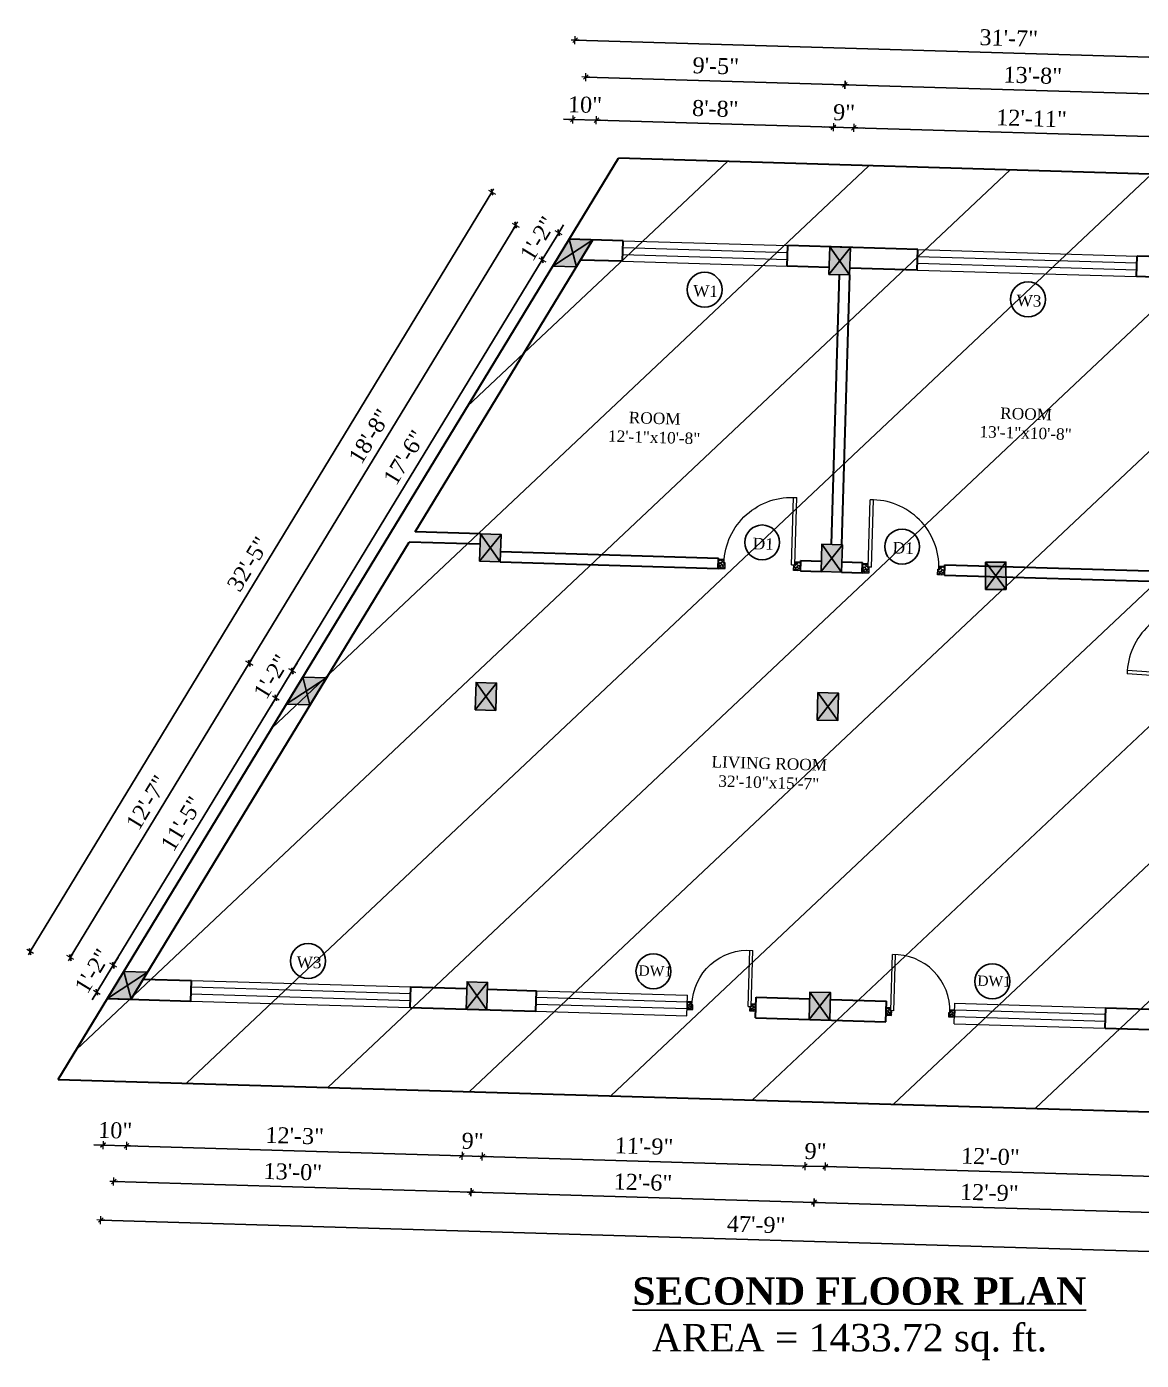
# Model space of a CAD drawing. Header units: inches. Extents: x 4069 to 291496, y -47643 to 12535.
# Drawn here: x 121959 to 122446, y -23438 to -22855 of the extents above; entities that cross this region are included whole.
import ezdxf

# ---------------------------------------------------------------- set-up
doc = ezdxf.new("R2010")
doc.units = ezdxf.units.IN
doc.header["$LTSCALE"] = 5
doc.header["$MEASUREMENT"] = 0
for name, color, linetype, lineweight in [('A-WALL', 7, 'Continuous', 9), ('Dimension', 7, 'Continuous', 18), ('DOOR', 62, 'Continuous', 0), ('Dw', 2, 'Continuous', 18)]:
    doc.layers.add(name, color=color, linetype=linetype, lineweight=lineweight)
doc.layers.add('dim line', color=7, linetype='Continuous', lineweight=15, true_color=0xfab2b2)
doc.layers.add('TEXT', color=6, linetype='Continuous')
doc.layers.add('WALL', color=7, linetype='Continuous')
doc.styles.add('ordinary', font='times.ttf')
doc.dimstyles.new('Copy of 96', dxfattribs={"dimtxt": 7, "dimasz": 4, "dimexe": 0.5, "dimexo": 0.5, "dimgap": 3, "dimtad": 1, "dimdec": 1, "dimzin": 11, "dimdsep": 46, "dimlunit": 4, "dimtxsty": 'ordinary', "dimblk": 'OBLIQUE', "dimcen": 0.09, "dimse1": 1, "dimse2": 1, "dimclrt": 6, "dimazin": 0, "dimtfac": 1, "dimtdec": 1, "dimtix": 1, "dimtmove": 2, "dimatfit": 3, "dimldrblk": 'leader', "dimfxl": 0.5, "dimfxlon": 1, "dimtolj": 1, "dimtzin": 0, "dimarcsym": 0})

# ---------------------------------------------------------------- blocks, each defined once
blk = doc.blocks.new('c2a')
at = {"color": 1, "ltscale": 5}
for p, q in [((18091.63, 4625.76), (18084.82, 4613.76)), ((18101.98, 4625.76), (18091.63, 4625.76)), ((18095.17, 4613.76), (18101.98, 4625.76)), ((18084.82, 4613.76), (18095.17, 4613.76))]:
    blk.add_line(p, q, dxfattribs=at)
blk = doc.blocks.new('C1a')
at = {"color": 1, "ltscale": 5}
for p, q in [((18657.75, 4625.76), (18648.75, 4625.76)), ((18648.75, 4625.76), (18648.82, 4613.76)), ((18657.82, 4613.76), (18657.75, 4625.76)), ((18648.82, 4613.76), (18657.82, 4613.76))]:
    blk.add_line(p, q, dxfattribs=at)
blk = doc.blocks.new('A$C27B36B59')
at = {"layer": 'DOOR'}
for p, q in [((0, 4), (0, 0)), ((2.5, 4), (0, 4)), ((0, 0), (3, 0)), ((2.5, 2.5), (2.5, 4)), ((3, 2.5), (2.5, 2.5)), ((3, 0), (3, 2.5))]:
    blk.add_line(p, q, dxfattribs=at)
for centre, radius, start, end in [((-1.4, -0.54), 4.75, 22.14107, 72.83803), ((1.34, 2.09), 1.64, 45.13802, 144.89476), ((2.21, 0.3), 2.49, 83.31492, 152.65798), ((0.13, 0.37), 2.05, 349.48753, 93.68048), ((1.96, -0.47), 2.01, 58.74475, 166.49498), ((-0.06, 0.32), 1.13, 343.54197, 86.94698), ((2.08, -0.4), 1.17, 38.28162, 160.15192)]:
    blk.add_arc(centre, radius, start, end, dxfattribs=at)
blk = doc.blocks.new('D2')
at = {"layer": 'DOOR'}
for p, q in [((74473.95, 24047.59), (74473.95, 24018.09)), ((74473.95, 24047.59), (74475.45, 24047.59)), ((74475.45, 24047.59), (74475.45, 24018.13))]:
    blk.add_line(p, q, dxfattribs=at)
blk.add_arc((74473.95, 24047.59), 29.5, 180, 272.9146, dxfattribs=at)
at = {"layer": 'DOOR', "xscale": -1, "rotation": 180}
blk.add_blockref('A$C27B36B59', (74441.95, 24050.09), dxfattribs=at)
at = {"layer": 'DOOR', "rotation": 180}
blk.add_blockref('A$C27B36B59', (74477.95, 24050.09), dxfattribs=at)
blk = doc.blocks.new('oblique')
at = {"color": 0, "lineweight": -2}
blk.add_line((0.25, 0.25), (-0.25, -0.25), dxfattribs=at)
at = {"layer": 'dim line', "lineweight": 9}
for p, q in [((-0.4375, 0), (0.4375, 0)), ((0, 0.4375), (0, -0.4375))]:
    blk.add_line(p, q, dxfattribs=at)
blk = doc.blocks.new('*D3288')
at = {"layer": 'A-WALL', "color": 0, "lineweight": -2, "ltscale": 50, "transparency": 16777216}
blk.add_line((122456.17, -23373.31), (122303.24, -23368.75), dxfattribs=at)
at = {"layer": 'Defpoints', "color": 0, "ltscale": 50, "transparency": 16777216}
for p in [(122305.62, -23288.85), (122458.55, -23293.42), (122303.24, -23368.75)]:
    blk.add_point(p, dxfattribs=at)
at = {"layer": 'A-WALL', "color": 0, "lineweight": -2, "ltscale": 50, "transparency": 16777216, "xscale": 4, "yscale": 4, "zscale": 4}
for p, rotation in [((122303.24, -23368.75), 178.2899854281161), ((122456.17, -23373.31), 358.2899854281161)]:
    blk.add_blockref('oblique', p, dxfattribs=dict(at, rotation=rotation))
at = {"layer": 'A-WALL', "color": 6, "ltscale": 50, "transparency": 16777216, "insert": (122379.9, -23364.46), "char_height": 7, "attachment_point": 5, "rotation": 358.28999, "style": 'ordinary'}
blk.add_mtext('\\A1;12\'-9"', dxfattribs=at)
blk = doc.blocks.new('_OBLIQUE')
at = {"color": 0, "linetype": 'ByBlock'}
blk.add_line((-0.5, -0.5), (0.5, 0.5), dxfattribs=at)
blk = doc.blocks.new('leader')
at = {"layer": 'Dimension'}
for p, q in [((0, -4.33), (0, 4.33)), ((-4.42, 0), (4.42, 0))]:
    blk.add_line(p, q, dxfattribs=at)
blk = doc.blocks.new('*D3289')
at = {"layer": 'A-WALL', "color": 0, "lineweight": -2, "ltscale": 50, "transparency": 16777216}
blk.add_line((122303.24, -23368.75), (122153.3, -23364.27), dxfattribs=at)
at = {"layer": 'Defpoints', "color": 0, "ltscale": 50, "transparency": 16777216}
for p in [(122155.69, -23284.38), (122305.62, -23288.85), (122153.3, -23364.27)]:
    blk.add_point(p, dxfattribs=at)
at = {"layer": 'A-WALL', "color": 0, "lineweight": -2, "ltscale": 50, "transparency": 16777216, "xscale": 4, "yscale": 4, "zscale": 4}
for p, rotation in [((122153.3, -23364.27), 178.2899854281161), ((122303.24, -23368.75), 358.2899854281161)]:
    blk.add_blockref('oblique', p, dxfattribs=dict(at, rotation=rotation))
at = {"layer": 'A-WALL', "color": 6, "ltscale": 50, "transparency": 16777216, "insert": (122228.46, -23359.95), "char_height": 7, "attachment_point": 5, "rotation": 358.28999, "style": 'ordinary'}
blk.add_mtext('\\A1;12\'-6"', dxfattribs=at)
blk = doc.blocks.new('*D3290')
at = {"layer": 'A-WALL', "color": 0, "lineweight": -2, "ltscale": 50, "transparency": 16777216}
blk.add_line((122153.3, -23364.27), (121997.05, -23359.6), dxfattribs=at)
at = {"layer": 'Defpoints', "color": 0, "ltscale": 50, "transparency": 16777216}
for p in [(121999.43, -23279.71), (122155.69, -23284.38), (121997.05, -23359.6)]:
    blk.add_point(p, dxfattribs=at)
at = {"layer": 'A-WALL', "color": 0, "lineweight": -2, "ltscale": 50, "transparency": 16777216, "xscale": 4, "yscale": 4, "zscale": 4}
for p, rotation in [((121997.05, -23359.6), 178.2899854281161), ((122153.3, -23364.27), 358.2899854281161)]:
    blk.add_blockref('oblique', p, dxfattribs=dict(at, rotation=rotation))
at = {"layer": 'A-WALL', "color": 6, "ltscale": 50, "transparency": 16777216, "insert": (122075.37, -23355.38), "char_height": 7, "attachment_point": 5, "rotation": 358.28999, "style": 'ordinary'}
blk.add_mtext('\\A1;13\'-0"', dxfattribs=at)
blk = doc.blocks.new('*D3291')
at = {"layer": 'A-WALL', "color": 0, "lineweight": -2, "ltscale": 50, "transparency": 16777216}
blk.add_line((122564.11, -23393.57), (121991.37, -23376.47), dxfattribs=at)
at = {"layer": 'Defpoints', "color": 0, "ltscale": 50, "transparency": 16777216}
for p in [(121994.26, -23279.56), (122567, -23296.66), (121991.37, -23376.47)]:
    blk.add_point(p, dxfattribs=at)
at = {"layer": 'A-WALL', "color": 0, "lineweight": -2, "ltscale": 50, "transparency": 16777216, "xscale": 4, "yscale": 4, "zscale": 4}
for p, rotation in [((121991.37, -23376.47), 178.2899854281161), ((122564.11, -23393.57), 358.2899854281161)]:
    blk.add_blockref('oblique', p, dxfattribs=dict(at, rotation=rotation))
at = {"layer": 'A-WALL', "color": 6, "ltscale": 50, "transparency": 16777216, "insert": (122277.93, -23378.45), "char_height": 7, "attachment_point": 5, "rotation": 358.28999, "style": 'ordinary'}
blk.add_mtext('\\A1;47\'-9"', dxfattribs=at)
blk = doc.blocks.new('*D3292')
at = {"layer": 'A-WALL', "color": 0, "lineweight": -2, "ltscale": 50, "transparency": 16777216}
for p, q in [((121989.69, -23276.78), (121996.86, -23264.99)), ((121996.86, -23264.99), (121998.94, -23261.57)), ((121989.69, -23276.78), (121987.62, -23280.2))]:
    blk.add_line(p, q, dxfattribs=at)
at = {"layer": 'Defpoints', "color": 0, "ltscale": 50, "transparency": 16777216}
for p in [(121996.86, -23264.99), (122001.43, -23267.77), (121994.26, -23279.56)]:
    blk.add_point(p, dxfattribs=at)
at = {"layer": 'A-WALL', "color": 0, "lineweight": -2, "ltscale": 50, "transparency": 16777216, "xscale": 4, "yscale": 4, "zscale": 4}
for p, rotation in [((121996.86, -23264.99), 238.7014709224131), ((121989.69, -23276.78), 58.70147092241314)]:
    blk.add_blockref('oblique', p, dxfattribs=dict(at, rotation=rotation))
at = {"layer": 'A-WALL', "color": 6, "ltscale": 50, "transparency": 16777216, "insert": (121987.73, -23267.51), "char_height": 7, "attachment_point": 5, "rotation": 58.70147, "style": 'ordinary'}
blk.add_mtext('\\A1;1\'-2"', dxfattribs=at)
blk = doc.blocks.new('*D3293')
at = {"layer": 'A-WALL', "color": 0, "lineweight": -2, "ltscale": 50, "transparency": 16777216}
blk.add_line((121996.86, -23264.99), (122067.95, -23148.06), dxfattribs=at)
at = {"layer": 'Defpoints', "color": 0, "ltscale": 50, "transparency": 16777216}
for p in [(122067.95, -23148.06), (122072.52, -23150.84), (122001.43, -23267.77)]:
    blk.add_point(p, dxfattribs=at)
at = {"layer": 'A-WALL', "color": 0, "lineweight": -2, "ltscale": 50, "transparency": 16777216, "xscale": 4, "yscale": 4, "zscale": 4}
for p, rotation in [((122067.95, -23148.06), 58.70147092268846), ((121996.86, -23264.99), 238.7014709226885)]:
    blk.add_blockref('oblique', p, dxfattribs=dict(at, rotation=rotation))
at = {"layer": 'A-WALL', "color": 6, "ltscale": 50, "transparency": 16777216, "insert": (122026.8, -23203.12), "char_height": 7, "attachment_point": 5, "rotation": 58.70147, "style": 'ordinary'}
blk.add_mtext('\\A1;11\'-5"', dxfattribs=at)
blk = doc.blocks.new('*D3294')
at = {"layer": 'A-WALL', "color": 0, "lineweight": -2, "ltscale": 50, "transparency": 16777216}
for p, q in [((122075.12, -23136.27), (122077.2, -23132.85)), ((122067.95, -23148.06), (122075.12, -23136.27)), ((122067.95, -23148.06), (122065.88, -23151.48))]:
    blk.add_line(p, q, dxfattribs=at)
at = {"layer": 'Defpoints', "color": 0, "ltscale": 50, "transparency": 16777216}
for p in [(122075.12, -23136.27), (122079.69, -23139.05), (122072.52, -23150.84)]:
    blk.add_point(p, dxfattribs=at)
at = {"layer": 'A-WALL', "color": 0, "lineweight": -2, "ltscale": 50, "transparency": 16777216, "xscale": 4, "yscale": 4, "zscale": 4}
for p, rotation in [((122075.12, -23136.27), 238.7014709226885), ((122067.95, -23148.06), 58.70147092268844)]:
    blk.add_blockref('oblique', p, dxfattribs=dict(at, rotation=rotation))
at = {"layer": 'A-WALL', "color": 6, "ltscale": 50, "transparency": 16777216, "insert": (122065.98, -23138.79), "char_height": 7, "attachment_point": 5, "rotation": 58.70147, "style": 'ordinary'}
blk.add_mtext('\\A1;1\'-2"', dxfattribs=at)
blk = doc.blocks.new('*D3295')
at = {"layer": 'A-WALL', "color": 0, "lineweight": -2, "ltscale": 50, "transparency": 16777216}
blk.add_line((122075.12, -23136.27), (122184.45, -22956.45), dxfattribs=at)
at = {"layer": 'Defpoints', "color": 0, "ltscale": 50, "transparency": 16777216}
for p in [(122184.45, -22956.45), (122189.01, -22959.23), (122079.69, -23139.05)]:
    blk.add_point(p, dxfattribs=at)
at = {"layer": 'A-WALL', "color": 0, "lineweight": -2, "ltscale": 50, "transparency": 16777216, "xscale": 4, "yscale": 4, "zscale": 4}
for p, rotation in [((122184.45, -22956.45), 58.70147092268846), ((122075.12, -23136.27), 238.7014709226885)]:
    blk.add_blockref('oblique', p, dxfattribs=dict(at, rotation=rotation))
at = {"layer": 'A-WALL', "color": 6, "ltscale": 50, "transparency": 16777216, "insert": (122124.17, -23042.95), "char_height": 7, "attachment_point": 5, "rotation": 58.70147, "style": 'ordinary'}
blk.add_mtext('\\A1;17\'-6"', dxfattribs=at)
blk = doc.blocks.new('*D3296')
at = {"layer": 'A-WALL', "color": 0, "lineweight": -2, "ltscale": 50, "transparency": 16777216}
for p, q in [((122184.45, -22956.45), (122191.62, -22944.66)), ((122191.62, -22944.66), (122193.69, -22941.24)), ((122184.45, -22956.45), (122182.37, -22959.87))]:
    blk.add_line(p, q, dxfattribs=at)
at = {"layer": 'Defpoints', "color": 0, "ltscale": 50, "transparency": 16777216}
for p in [(122191.62, -22944.66), (122196.18, -22947.44), (122189.01, -22959.23)]:
    blk.add_point(p, dxfattribs=at)
at = {"layer": 'A-WALL', "color": 0, "lineweight": -2, "ltscale": 50, "transparency": 16777216, "xscale": 4, "yscale": 4, "zscale": 4}
for p, rotation in [((122191.62, -22944.66), 238.7014709226885), ((122184.45, -22956.45), 58.70147092268844)]:
    blk.add_blockref('oblique', p, dxfattribs=dict(at, rotation=rotation))
at = {"layer": 'A-WALL', "color": 6, "ltscale": 50, "transparency": 16777216, "insert": (122182.48, -22947.18), "char_height": 7, "attachment_point": 5, "rotation": 58.70147, "style": 'ordinary'}
blk.add_mtext('\\A1;1\'-2"', dxfattribs=at)
blk = doc.blocks.new('*D3297')
at = {"layer": 'A-WALL', "color": 0, "lineweight": -2, "ltscale": 50, "transparency": 16777216}
blk.add_line((122172.82, -22941.3), (122056.32, -23132.91), dxfattribs=at)
at = {"layer": 'Defpoints', "color": 0, "ltscale": 50, "transparency": 16777216}
for p in [(122192.6, -22953.33), (122056.32, -23132.91), (122076.1, -23144.94)]:
    blk.add_point(p, dxfattribs=at)
at = {"layer": 'A-WALL', "color": 0, "lineweight": -2, "ltscale": 50, "transparency": 16777216, "xscale": 4, "yscale": 4, "zscale": 4}
for p, rotation in [((122172.82, -22941.3), 58.70147092239516), ((122056.32, -23132.91), 238.7014709223951)]:
    blk.add_blockref('oblique', p, dxfattribs=dict(at, rotation=rotation))
at = {"layer": 'A-WALL', "color": 6, "ltscale": 50, "transparency": 16777216, "insert": (122108.96, -23033.7), "char_height": 7, "attachment_point": 5, "rotation": 58.70147, "style": 'ordinary'}
blk.add_mtext('\\A1;18\'-8"', dxfattribs=at)
blk = doc.blocks.new('*D3298')
at = {"layer": 'A-WALL', "color": 0, "lineweight": -2, "ltscale": 50, "transparency": 16777216}
blk.add_line((122056.32, -23132.91), (121978.06, -23261.64), dxfattribs=at)
at = {"layer": 'Defpoints', "color": 0, "ltscale": 50, "transparency": 16777216}
for p in [(122076.1, -23144.94), (121978.06, -23261.64), (121997.84, -23273.66)]:
    blk.add_point(p, dxfattribs=at)
at = {"layer": 'A-WALL', "color": 0, "lineweight": -2, "ltscale": 50, "transparency": 16777216, "xscale": 4, "yscale": 4, "zscale": 4}
for p, rotation in [((122056.32, -23132.91), 58.70147092268844), ((121978.06, -23261.64), 238.7014709226885)]:
    blk.add_blockref('oblique', p, dxfattribs=dict(at, rotation=rotation))
at = {"layer": 'A-WALL', "color": 6, "ltscale": 50, "transparency": 16777216, "insert": (122011.58, -23193.86), "char_height": 7, "attachment_point": 5, "rotation": 58.70147, "style": 'ordinary'}
blk.add_mtext('\\A1;12\'-7"', dxfattribs=at)
blk = doc.blocks.new('*D3266')
at = {"layer": 'A-WALL', "color": 0, "lineweight": -2, "ltscale": 50, "transparency": 16777216}
blk.add_line((121960.48, -23259.02), (122162.41, -22926.9), dxfattribs=at)
at = {"layer": 'Defpoints', "color": 0, "ltscale": 50, "transparency": 16777216}
for p in [(122162.41, -22926.9), (122196.18, -22947.44), (121994.26, -23279.56)]:
    blk.add_point(p, dxfattribs=at)
at = {"layer": 'A-WALL', "color": 0, "lineweight": -2, "ltscale": 50, "transparency": 16777216, "xscale": 4, "yscale": 4, "zscale": 4}
for p, rotation in [((122162.41, -22926.9), 58.70147092239888), ((121960.48, -23259.02), 238.7014709223989)]:
    blk.add_blockref('oblique', p, dxfattribs=dict(at, rotation=rotation))
at = {"layer": 'A-WALL', "color": 6, "ltscale": 50, "transparency": 16777216, "insert": (122055.84, -23089.55), "char_height": 7, "attachment_point": 5, "rotation": 58.70147, "style": 'ordinary'}
blk.add_mtext('\\A1;32\'-5"', dxfattribs=at)
blk = doc.blocks.new('*D3267')
at = {"layer": 'A-WALL', "color": 0, "lineweight": -2, "ltscale": 50, "transparency": 16777216}
for p, q in [((122197.74, -22895.09), (122193.75, -22894.97)), ((122197.74, -22895.09), (122208.09, -22895.4)), ((122208.09, -22895.4), (122212.09, -22895.52))]:
    blk.add_line(p, q, dxfattribs=at)
at = {"layer": 'Defpoints', "color": 0, "ltscale": 50, "transparency": 16777216}
for p in [(122208.09, -22895.4), (122196.18, -22947.44), (122206.53, -22947.74)]:
    blk.add_point(p, dxfattribs=at)
at = {"layer": 'A-WALL', "color": 0, "lineweight": -2, "ltscale": 50, "transparency": 16777216, "xscale": 4, "yscale": 4, "zscale": 4}
for p, rotation in [((122197.74, -22895.09), 358.2899854281679), ((122208.09, -22895.4), 178.2899854281679)]:
    blk.add_blockref('oblique', p, dxfattribs=dict(at, rotation=rotation))
at = {"layer": 'A-WALL', "color": 6, "ltscale": 50, "transparency": 16777216, "insert": (122203.11, -22888.68), "char_height": 7, "attachment_point": 5, "rotation": 358.28999, "style": 'ordinary'}
blk.add_mtext('\\A1;10"', dxfattribs=at)
blk = doc.blocks.new('*D3268')
at = {"layer": 'A-WALL', "color": 0, "lineweight": -2, "ltscale": 50, "transparency": 16777216}
blk.add_line((122208.09, -22895.4), (122311.69, -22898.49), dxfattribs=at)
at = {"layer": 'Defpoints', "color": 0, "ltscale": 50, "transparency": 16777216}
for p in [(122311.69, -22898.49), (122206.53, -22947.74), (122310.13, -22950.84)]:
    blk.add_point(p, dxfattribs=at)
at = {"layer": 'A-WALL', "color": 0, "lineweight": -2, "ltscale": 50, "transparency": 16777216, "xscale": 4, "yscale": 4, "zscale": 4}
for p, rotation in [((122208.09, -22895.4), 178.2899854281162), ((122311.69, -22898.49), 358.2899854281162)]:
    blk.add_blockref('oblique', p, dxfattribs=dict(at, rotation=rotation))
at = {"layer": 'A-WALL', "color": 6, "ltscale": 50, "transparency": 16777216, "insert": (122260.09, -22890.38), "char_height": 7, "attachment_point": 5, "rotation": 358.28999, "style": 'ordinary'}
blk.add_mtext('\\A1;8\'-8"', dxfattribs=at)
blk = doc.blocks.new('*D3269')
at = {"layer": 'A-WALL', "color": 0, "lineweight": -2, "ltscale": 50, "transparency": 16777216}
for p, q in [((122311.69, -22898.49), (122307.7, -22898.37)), ((122311.69, -22898.49), (122320.69, -22898.76)), ((122320.69, -22898.76), (122324.69, -22898.88))]:
    blk.add_line(p, q, dxfattribs=at)
at = {"layer": 'Defpoints', "color": 0, "ltscale": 50, "transparency": 16777216}
for p in [(122320.69, -22898.76), (122310.13, -22950.84), (122319.13, -22951.11)]:
    blk.add_point(p, dxfattribs=at)
at = {"layer": 'A-WALL', "color": 0, "lineweight": -2, "ltscale": 50, "transparency": 16777216, "xscale": 4, "yscale": 4, "zscale": 4}
for p, rotation in [((122311.69, -22898.49), 358.2899854281162), ((122320.69, -22898.76), 178.2899854281162)]:
    blk.add_blockref('oblique', p, dxfattribs=dict(at, rotation=rotation))
at = {"layer": 'A-WALL', "color": 6, "ltscale": 50, "transparency": 16777216, "insert": (122316.39, -22892.06), "char_height": 7, "attachment_point": 5, "rotation": 358.28999, "style": 'ordinary'}
blk.add_mtext('\\A1;9"', dxfattribs=at)
blk = doc.blocks.new('*D3270')
at = {"layer": 'A-WALL', "color": 0, "lineweight": -2, "ltscale": 50, "transparency": 16777216}
blk.add_line((122320.69, -22898.76), (122475.62, -22903.38), dxfattribs=at)
at = {"layer": 'Defpoints', "color": 0, "ltscale": 50, "transparency": 16777216}
for p in [(122475.62, -22903.38), (122319.13, -22951.11), (122474.06, -22955.73)]:
    blk.add_point(p, dxfattribs=at)
at = {"layer": 'A-WALL', "color": 0, "lineweight": -2, "ltscale": 50, "transparency": 16777216, "xscale": 4, "yscale": 4, "zscale": 4}
for p, rotation in [((122320.69, -22898.76), 178.2899854281162), ((122475.62, -22903.38), 358.2899854281162)]:
    blk.add_blockref('oblique', p, dxfattribs=dict(at, rotation=rotation))
at = {"layer": 'A-WALL', "color": 6, "ltscale": 50, "transparency": 16777216, "insert": (122398.35, -22894.57), "char_height": 7, "attachment_point": 5, "rotation": 358.28999, "style": 'ordinary'}
blk.add_mtext('\\A1;12\'-11"', dxfattribs=at)
blk = doc.blocks.new('*D3275')
at = {"layer": 'A-WALL', "color": 0, "lineweight": -2, "ltscale": 50, "transparency": 16777216}
blk.add_line((122480.68, -22884.85), (122316.75, -22879.96), dxfattribs=at)
at = {"layer": 'Defpoints', "color": 0, "ltscale": 50, "transparency": 16777216}
for p in [(122316.75, -22879.96), (122314.63, -22950.97), (122478.56, -22955.87)]:
    blk.add_point(p, dxfattribs=at)
at = {"layer": 'A-WALL', "color": 0, "lineweight": -2, "ltscale": 50, "transparency": 16777216, "xscale": 4, "yscale": 4, "zscale": 4}
for p, rotation in [((122316.75, -22879.96), 178.2899854281161), ((122480.68, -22884.85), 358.2899854281161)]:
    blk.add_blockref('oblique', p, dxfattribs=dict(at, rotation=rotation))
at = {"layer": 'A-WALL', "color": 6, "ltscale": 50, "transparency": 16777216, "insert": (122398.91, -22875.84), "char_height": 7, "attachment_point": 5, "rotation": 358.28999, "style": 'ordinary'}
blk.add_mtext('\\A1;13\'-8"', dxfattribs=at)
blk = doc.blocks.new('*D3276')
at = {"layer": 'A-WALL', "color": 0, "lineweight": -2, "ltscale": 50, "transparency": 16777216}
blk.add_line((122316.75, -22879.96), (122203.47, -22876.57), dxfattribs=at)
at = {"layer": 'Defpoints', "color": 0, "ltscale": 50, "transparency": 16777216}
for p in [(122203.47, -22876.57), (122201.35, -22947.59), (122314.63, -22950.97)]:
    blk.add_point(p, dxfattribs=at)
at = {"layer": 'A-WALL', "color": 0, "lineweight": -2, "ltscale": 50, "transparency": 16777216, "xscale": 4, "yscale": 4, "zscale": 4}
for p, rotation in [((122203.47, -22876.57), 178.2899854281161), ((122316.75, -22879.96), 358.2899854281161)]:
    blk.add_blockref('oblique', p, dxfattribs=dict(at, rotation=rotation))
at = {"layer": 'A-WALL', "color": 6, "ltscale": 50, "transparency": 16777216, "insert": (122260.31, -22871.7), "char_height": 7, "attachment_point": 5, "rotation": 358.28999, "style": 'ordinary'}
blk.add_mtext('\\A1;9\'-5"', dxfattribs=at)
blk = doc.blocks.new('*D3277')
at = {"layer": 'A-WALL', "color": 0, "lineweight": -2, "ltscale": 50, "transparency": 16777216}
blk.add_line((122198.78, -22860.41), (122577.61, -22871.72), dxfattribs=at)
at = {"layer": 'Defpoints', "color": 0, "ltscale": 50, "transparency": 16777216}
for p in [(122577.61, -22871.72), (122196.18, -22947.44), (122575.01, -22958.75)]:
    blk.add_point(p, dxfattribs=at)
at = {"layer": 'A-WALL', "color": 0, "lineweight": -2, "ltscale": 50, "transparency": 16777216, "xscale": 4, "yscale": 4, "zscale": 4}
for p, rotation in [((122198.78, -22860.41), 178.2899854281161), ((122577.61, -22871.72), 358.2899854281161)]:
    blk.add_blockref('oblique', p, dxfattribs=dict(at, rotation=rotation))
at = {"layer": 'A-WALL', "color": 6, "ltscale": 50, "transparency": 16777216, "insert": (122388.39, -22859.5), "char_height": 7, "attachment_point": 5, "rotation": 358.28999, "style": 'ordinary'}
blk.add_mtext('\\A1;31\'-7"', dxfattribs=at)
blk = doc.blocks.new('*D3278')
at = {"layer": 'A-WALL', "color": 0, "lineweight": -2, "ltscale": 50, "transparency": 16777216}
for p, q in [((121992.35, -23343.66), (121988.35, -23343.54)), ((121992.35, -23343.66), (122002.69, -23343.97)), ((122002.69, -23343.97), (122006.69, -23344.08))]:
    blk.add_line(p, q, dxfattribs=at)
at = {"layer": 'Defpoints', "color": 0, "ltscale": 50, "transparency": 16777216}
for p in [(121994.26, -23279.56), (122004.6, -23279.87), (122002.69, -23343.97)]:
    blk.add_point(p, dxfattribs=at)
at = {"layer": 'A-WALL', "color": 0, "lineweight": -2, "ltscale": 50, "transparency": 16777216, "xscale": 4, "yscale": 4, "zscale": 4}
for p, rotation in [((121992.35, -23343.66), 358.2899854281161), ((122002.69, -23343.97), 178.2899854281161)]:
    blk.add_blockref('oblique', p, dxfattribs=dict(at, rotation=rotation))
at = {"layer": 'A-WALL', "color": 6, "ltscale": 50, "transparency": 16777216, "insert": (121997.71, -23337.25), "char_height": 7, "attachment_point": 5, "rotation": 358.28999, "style": 'ordinary'}
blk.add_mtext('\\A1;10"', dxfattribs=at)
blk = doc.blocks.new('*D3279')
at = {"layer": 'A-WALL', "color": 0, "lineweight": -2, "ltscale": 50, "transparency": 16777216}
blk.add_line((122002.69, -23343.97), (122149.28, -23348.34), dxfattribs=at)
at = {"layer": 'Defpoints', "color": 0, "ltscale": 50, "transparency": 16777216}
for p in [(122004.6, -23279.87), (122151.19, -23284.24), (122149.28, -23348.34)]:
    blk.add_point(p, dxfattribs=at)
at = {"layer": 'A-WALL', "color": 0, "lineweight": -2, "ltscale": 50, "transparency": 16777216, "xscale": 4, "yscale": 4, "zscale": 4}
for p, rotation in [((122002.69, -23343.97), 178.2899854281161), ((122149.28, -23348.34), 358.2899854281161)]:
    blk.add_blockref('oblique', p, dxfattribs=dict(at, rotation=rotation))
at = {"layer": 'A-WALL', "color": 6, "ltscale": 50, "transparency": 16777216, "insert": (122076.18, -23339.6), "char_height": 7, "attachment_point": 5, "rotation": 358.28999, "style": 'ordinary'}
blk.add_mtext('\\A1;12\'-3"', dxfattribs=at)
blk = doc.blocks.new('*D3280')
at = {"layer": 'A-WALL', "color": 0, "lineweight": -2, "ltscale": 50, "transparency": 16777216}
for p, q in [((122149.28, -23348.34), (122145.28, -23348.22)), ((122149.28, -23348.34), (122158.27, -23348.61)), ((122158.27, -23348.61), (122162.27, -23348.73))]:
    blk.add_line(p, q, dxfattribs=at)
at = {"layer": 'Defpoints', "color": 0, "ltscale": 50, "transparency": 16777216}
for p in [(122151.19, -23284.24), (122160.19, -23284.51), (122158.27, -23348.61)]:
    blk.add_point(p, dxfattribs=at)
at = {"layer": 'A-WALL', "color": 0, "lineweight": -2, "ltscale": 50, "transparency": 16777216, "xscale": 4, "yscale": 4, "zscale": 4}
for p, rotation in [((122149.28, -23348.34), 358.2899854281161), ((122158.27, -23348.61), 178.2899854281161)]:
    blk.add_blockref('oblique', p, dxfattribs=dict(at, rotation=rotation))
at = {"layer": 'A-WALL', "color": 6, "ltscale": 50, "transparency": 16777216, "insert": (122153.97, -23341.91), "char_height": 7, "attachment_point": 5, "rotation": 358.28999, "style": 'ordinary'}
blk.add_mtext('\\A1;9"', dxfattribs=at)
blk = doc.blocks.new('*D3281')
at = {"layer": 'A-WALL', "color": 0, "lineweight": -2, "ltscale": 50, "transparency": 16777216}
blk.add_line((122158.27, -23348.61), (122299.21, -23352.82), dxfattribs=at)
at = {"layer": 'Defpoints', "color": 0, "ltscale": 50, "transparency": 16777216}
for p in [(122160.19, -23284.51), (122301.12, -23288.72), (122299.21, -23352.82)]:
    blk.add_point(p, dxfattribs=at)
at = {"layer": 'A-WALL', "color": 0, "lineweight": -2, "ltscale": 50, "transparency": 16777216, "xscale": 4, "yscale": 4, "zscale": 4}
for p, rotation in [((122158.27, -23348.61), 178.2899854281161), ((122299.21, -23352.82), 358.2899854281161)]:
    blk.add_blockref('oblique', p, dxfattribs=dict(at, rotation=rotation))
at = {"layer": 'A-WALL', "color": 6, "ltscale": 50, "transparency": 16777216, "insert": (122228.94, -23344.15), "char_height": 7, "attachment_point": 5, "rotation": 358.28999, "style": 'ordinary'}
blk.add_mtext('\\A1;11\'-9"', dxfattribs=at)
blk = doc.blocks.new('*D3282')
at = {"layer": 'A-WALL', "color": 0, "lineweight": -2, "ltscale": 50, "transparency": 16777216}
for p, q in [((122299.21, -23352.82), (122295.21, -23352.7)), ((122299.21, -23352.82), (122308.2, -23353.09)), ((122308.2, -23353.09), (122312.2, -23353.21))]:
    blk.add_line(p, q, dxfattribs=at)
at = {"layer": 'Defpoints', "color": 0, "ltscale": 50, "transparency": 16777216}
for p in [(122301.12, -23288.72), (122310.12, -23288.99), (122308.2, -23353.09)]:
    blk.add_point(p, dxfattribs=at)
at = {"layer": 'A-WALL', "color": 0, "lineweight": -2, "ltscale": 50, "transparency": 16777216, "xscale": 4, "yscale": 4, "zscale": 4}
for p, rotation in [((122299.21, -23352.82), 358.2899854281161), ((122308.2, -23353.09), 178.2899854281161)]:
    blk.add_blockref('oblique', p, dxfattribs=dict(at, rotation=rotation))
at = {"layer": 'A-WALL', "color": 6, "ltscale": 50, "transparency": 16777216, "insert": (122303.9, -23346.38), "char_height": 7, "attachment_point": 5, "rotation": 358.28999, "style": 'ordinary'}
blk.add_mtext('\\A1;9"', dxfattribs=at)
blk = doc.blocks.new('*D3283')
at = {"layer": 'A-WALL', "color": 0, "lineweight": -2, "ltscale": 50, "transparency": 16777216}
blk.add_line((122308.2, -23353.09), (122452.14, -23357.38), dxfattribs=at)
at = {"layer": 'Defpoints', "color": 0, "ltscale": 50, "transparency": 16777216}
for p in [(122310.12, -23288.99), (122454.05, -23293.29), (122452.14, -23357.38)]:
    blk.add_point(p, dxfattribs=at)
at = {"layer": 'A-WALL', "color": 0, "lineweight": -2, "ltscale": 50, "transparency": 16777216, "xscale": 4, "yscale": 4, "zscale": 4}
for p, rotation in [((122308.2, -23353.09), 178.2899854281161), ((122452.14, -23357.38), 358.2899854281161)]:
    blk.add_blockref('oblique', p, dxfattribs=dict(at, rotation=rotation))
at = {"layer": 'A-WALL', "color": 6, "ltscale": 50, "transparency": 16777216, "insert": (122380.37, -23348.68), "char_height": 7, "attachment_point": 5, "rotation": 358.28999, "style": 'ordinary'}
blk.add_mtext('\\A1;12\'-0"', dxfattribs=at)

msp = doc.modelspace()

# ---------------------------------------------------------------- hatches: boundary and pattern name
at = {"layer": 'WALL', "linetype": 'ByBlock', "ltscale": 5, "true_color": 0xf8991e}
h = msp.add_hatch(dxfattribs=at)
h.set_pattern_fill('ANSI31', color=30, scale=350, angle=-1.71001457)
h.set_pattern_definition([(43.29, (113966.024, -20453.677), (-29.99899, 31.8453), [])])
h.paths.add_polyline_path([(121972.75288, -23314.93247), (122217.68771, -22912.06214), (122575.97607, -22922.75857), (122566.15122, -23332.64793)])
h = msp.add_hatch(color=30, dxfattribs=at)
h.dxf.hatch_style = 1
h.paths.add_polyline_path([(122197.76935, -22953.48621), (122199.35746, -22959.53629), (122206.52629, -22947.74496)])
h.paths.add_polyline_path([(122197.76935, -22953.48621), (122206.52629, -22947.74496), (122196.18124, -22947.43612)])
h.paths.add_polyline_path([(122196.18124, -22947.43612), (122189.01241, -22959.22745), (122197.76935, -22953.48621)])
h.paths.add_polyline_path([(122197.76935, -22953.48621), (122189.01241, -22959.22745), (122199.35746, -22959.53629)])
h = msp.add_hatch(color=30, dxfattribs=at)
h.dxf.hatch_style = 1
h.paths.add_polyline_path([(122314.44933, -22956.9696), (122309.77229, -22962.83264), (122318.76828, -22963.10121)])
h.paths.add_polyline_path([(122318.76828, -22963.10121), (122319.12637, -22951.10656), (122314.44933, -22956.9696)])
h.paths.add_polyline_path([(122314.44933, -22956.9696), (122319.12637, -22951.10656), (122310.13038, -22950.83799)])
h.paths.add_polyline_path([(122310.13038, -22950.83799), (122309.77229, -22962.83264), (122314.44933, -22956.9696)])
h = msp.add_hatch(color=30, dxfattribs=at)
h.dxf.hatch_style = 1
h.paths.add_polyline_path([(122161.71522, -23082.46776), (122157.03817, -23088.3308), (122166.03417, -23088.59937)])
h.paths.add_polyline_path([(122166.03417, -23088.59937), (122166.39226, -23076.60471), (122161.71522, -23082.46776)])
h.paths.add_polyline_path([(122161.71522, -23082.46776), (122166.39226, -23076.60471), (122157.39627, -23076.33614)])
h.paths.add_polyline_path([(122157.39627, -23076.33614), (122157.03817, -23088.3308), (122161.71522, -23082.46776)])
h = msp.add_hatch(color=30, dxfattribs=at)
h.dxf.hatch_style = 1
h.paths.add_polyline_path([(122311.00005, -23086.92454), (122306.32301, -23092.78759), (122315.319, -23093.05616)])
h.paths.add_polyline_path([(122315.319, -23093.05616), (122315.67709, -23081.0615), (122311.00005, -23086.92454)])
h.paths.add_polyline_path([(122311.00005, -23086.92454), (122315.67709, -23081.0615), (122306.6811, -23080.79293)])
h.paths.add_polyline_path([(122306.6811, -23080.79293), (122306.32301, -23092.78759), (122311.00005, -23086.92454)])
h = msp.add_hatch(color=30, dxfattribs=at)
h.dxf.hatch_style = 1
h.paths.add_polyline_path([(122387.2395, -23100.65735), (122382.70251, -23094.65735), (122378.23933, -23100.65735)])
h.paths.add_polyline_path([(122387.2395, -23100.65735), (122387.1657, -23088.65735), (122382.70251, -23094.65735)])
h.paths.add_polyline_path([(122387.1657, -23088.65735), (122378.16553, -23088.65735), (122382.70251, -23094.65735)])
h.paths.add_polyline_path([(122382.70251, -23094.65735), (122378.16553, -23088.65735), (122378.23933, -23100.65735)])
h = msp.add_hatch(color=30, dxfattribs=at)
h.dxf.hatch_style = 1
h.paths.add_polyline_path([(122081.27595, -23145.09526), (122082.86407, -23151.14535), (122090.03289, -23139.35402)])
h.paths.add_polyline_path([(122081.27595, -23145.09526), (122090.03289, -23139.35402), (122079.68784, -23139.04518)])
h.paths.add_polyline_path([(122079.68784, -23139.04518), (122072.51902, -23150.8365), (122081.27595, -23145.09526)])
h.paths.add_polyline_path([(122081.27595, -23145.09526), (122072.51902, -23150.8365), (122082.86407, -23151.14535)])
h = msp.add_hatch(color=30, dxfattribs=at)
h.dxf.hatch_style = 1
h.paths.add_polyline_path([(122159.77555, -23147.43881), (122155.09851, -23153.30185), (122164.0945, -23153.57042)])
h.paths.add_polyline_path([(122164.0945, -23153.57042), (122164.4526, -23141.57577), (122159.77555, -23147.43881)])
h.paths.add_polyline_path([(122159.77555, -23147.43881), (122164.4526, -23141.57577), (122155.4566, -23141.3072)])
h.paths.add_polyline_path([(122155.4566, -23141.3072), (122155.09851, -23153.30185), (122159.77555, -23147.43881)])
h = msp.add_hatch(color=30, dxfattribs=at)
h.dxf.hatch_style = 1
h.paths.add_polyline_path([(122309.27541, -23151.90202), (122304.59836, -23157.76506), (122313.59436, -23158.03363)])
h.paths.add_polyline_path([(122313.59436, -23158.03363), (122313.95245, -23146.03897), (122309.27541, -23151.90202)])
h.paths.add_polyline_path([(122309.27541, -23151.90202), (122313.95245, -23146.03897), (122304.95646, -23145.7704)])
h.paths.add_polyline_path([(122304.95646, -23145.7704), (122304.59836, -23157.76506), (122309.27541, -23151.90202)])
h = msp.add_hatch(color=30, dxfattribs=at)
h.dxf.hatch_style = 1
h.paths.add_polyline_path([(122003.01629, -23273.81725), (122004.6044, -23279.86733), (122011.77322, -23268.076)])
h.paths.add_polyline_path([(122003.01629, -23273.81725), (122011.77322, -23268.076), (122001.42817, -23267.76716)])
h.paths.add_polyline_path([(122001.42817, -23267.76716), (121994.25935, -23279.55849), (122003.01629, -23273.81725)])
h.paths.add_polyline_path([(122003.01629, -23273.81725), (121994.25935, -23279.55849), (122004.6044, -23279.86733)])
h = msp.add_hatch(color=30, dxfattribs=at)
h.dxf.hatch_style = 1
h.paths.add_polyline_path([(122155.86639, -23278.38047), (122151.18935, -23284.24351), (122160.18534, -23284.51208)])
h.paths.add_polyline_path([(122160.18534, -23284.51208), (122160.54343, -23272.51743), (122155.86639, -23278.38047)])
h.paths.add_polyline_path([(122155.86639, -23278.38047), (122160.54343, -23272.51743), (122151.54744, -23272.24886)])
h.paths.add_polyline_path([(122151.54744, -23272.24886), (122151.18935, -23284.24351), (122155.86639, -23278.38047)])
h = msp.add_hatch(color=30, dxfattribs=at)
h.dxf.hatch_style = 1
h.paths.add_polyline_path([(122305.79959, -23282.85661), (122301.12255, -23288.71966), (122310.11854, -23288.98823)])
h.paths.add_polyline_path([(122310.11854, -23288.98823), (122310.47663, -23276.99357), (122305.79959, -23282.85661)])
h.paths.add_polyline_path([(122305.79959, -23282.85661), (122310.47663, -23276.99357), (122301.48064, -23276.725)])
h.paths.add_polyline_path([(122301.48064, -23276.725), (122301.12255, -23288.71966), (122305.79959, -23282.85661)])

# ---------------------------------------------------------------- linework, layer by layer
at = {"color": 1, "ltscale": 5}
for p, q in [((122189.01241, -22959.22745), (122206.52629, -22947.74496)), ((122196.18124, -22947.43612), (122199.35746, -22959.53629)), ((122309.77229, -22962.83264), (122319.12637, -22951.10656)), ((122318.76828, -22963.10121), (122310.13038, -22950.83799)), ((122157.03817, -23088.3308), (122166.39226, -23076.60471)), ((122166.03417, -23088.59937), (122157.39627, -23076.33614)), ((122306.32301, -23092.78759), (122315.67709, -23081.0615)), ((122315.319, -23093.05616), (122306.6811, -23080.79293)), ((122387.2395, -23100.65735), (122378.16553, -23088.65735)), ((122378.23933, -23100.65735), (122387.1657, -23088.65735)), ((122082.86407, -23151.14535), (122079.68784, -23139.04518)), ((122072.51902, -23150.8365), (122090.03289, -23139.35402)), ((122155.09851, -23153.30185), (122164.4526, -23141.57577)), ((122164.0945, -23153.57042), (122155.4566, -23141.3072)), ((122304.59836, -23157.76506), (122313.95245, -23146.03897)), ((122313.59436, -23158.03363), (122304.95646, -23145.7704)), ((121994.25935, -23279.55849), (122011.77322, -23268.076)), ((122004.6044, -23279.86733), (122001.42817, -23267.76716)), ((122151.18935, -23284.24351), (122160.54343, -23272.51743)), ((122160.18534, -23284.51208), (122151.54744, -23272.24886)), ((122301.12255, -23288.71966), (122310.47663, -23276.99357)), ((122310.11854, -23288.98823), (122301.48064, -23276.725))]:
    msp.add_line(p, q, dxfattribs=at)
at = {"layer": 'A-WALL', "lineweight": 30}
for p, q in [((121972.75288, -23314.93247), (122217.68771, -22912.06214)), ((122475.13162, -22919.74794), (122217.68771, -22912.06214)), ((122128.86402, -23075.48434), (122206.52629, -22947.74496)), ((122219.79034, -22948.14095), (122196.18124, -22947.43612)), ((122219.52177, -22957.13694), (122219.79034, -22948.14095)), ((122291.48971, -22959.28549), (122291.75828, -22950.2895)), ((122348.61324, -22951.98686), (122291.75828, -22950.2895)), ((122348.34467, -22960.98286), (122348.61324, -22951.98686)), ((122219.52177, -22957.13694), (122201.14967, -22956.58846)), ((122444.30192, -22963.84759), (122444.57048, -22954.8516)), ((122483.05334, -22956.00047), (122444.57048, -22954.8516)), ((122309.86181, -22959.83398), (122291.48971, -22959.28549)), ((122314.27029, -22962.96693), (122310.74905, -23080.91438)), ((122318.76828, -22963.10121), (122315.24705, -23081.04866)), ((122348.34467, -22960.98286), (122318.85781, -22960.10255)), ((122473.78878, -22964.7279), (122444.30192, -22963.84759)), ((122004.6044, -23279.86733), (122126.17571, -23079.90608)), ((122157.26198, -23080.83414), (122126.17571, -23079.90608)), ((122157.39627, -23076.33614), (122128.86402, -23075.48434)), ((122166.16845, -23084.10137), (122261.47733, -23086.94675)), ((122166.03417, -23088.59937), (122261.34305, -23091.44474)), ((122261.34305, -23091.44474), (122261.47733, -23086.94675)), ((122297.32701, -23092.51902), (122297.4613, -23088.02102)), ((122297.4613, -23088.02102), (122306.45729, -23088.28959)), ((122315.45328, -23088.55816), (122324.44927, -23088.82673)), ((122324.31499, -23093.32472), (122324.44927, -23088.82673)), ((122360.29896, -23094.399), (122360.43324, -23089.901)), ((122360.43324, -23089.901), (122465.9997, -23093.05261)), ((122297.32701, -23092.51902), (122306.32301, -23092.78759)), ((122315.319, -23093.05616), (122324.31499, -23093.32472)), ((122360.29896, -23094.399), (122465.86542, -23097.55061)), ((122009.98102, -23271.02384), (122031.01166, -23271.65169)), ((122030.7431, -23280.64768), (122031.01166, -23271.65169)), ((122126.70034, -23283.51241), (122126.96891, -23274.51642)), ((122126.96891, -23274.51642), (122151.45792, -23275.24752)), ((122160.45391, -23275.51609), (122181.94442, -23276.15767)), ((122181.67585, -23285.15367), (122181.94442, -23276.15767)), ((122277.6331, -23288.0184), (122277.90167, -23279.02241)), ((122277.90167, -23279.02241), (122301.39111, -23279.72367)), ((121994.25935, -23279.55849), (122030.7431, -23280.64768)), ((122126.70034, -23283.51241), (122181.67585, -23285.15367)), ((122310.38711, -23279.99223), (122334.87628, -23280.72334)), ((122334.60771, -23289.71933), (122334.87628, -23280.72334)), ((122430.56496, -23292.58406), (122430.83353, -23283.58807)), ((122430.83353, -23283.58807), (122454.32298, -23284.28933)), ((122277.6331, -23288.0184), (122334.60771, -23289.71933)), ((122430.56496, -23292.58406), (122475.04514, -23293.91199)), ((121972.75288, -23314.93247), (122566.15122, -23332.64793))]:
    msp.add_line(p, q, dxfattribs=at)
at = {"layer": 'Dw', "color": 3}
for p, q in [((122219.70082, -22951.13962), (122291.66875, -22953.28817)), ((122219.79034, -22948.14095), (122291.75828, -22950.2895)), ((122348.61324, -22951.98686), (122444.57048, -22954.8516)), ((122219.52177, -22957.13694), (122291.48971, -22959.28549)), ((122219.6113, -22954.13828), (122291.57923, -22956.28683)), ((122348.43419, -22957.98419), (122444.39144, -22960.84892)), ((122348.52371, -22954.98553), (122444.48096, -22957.85026)), ((122348.34467, -22960.98286), (122444.30192, -22963.84759)), ((122031.01166, -23271.65169), (122126.96891, -23274.51642)), ((122126.78987, -23280.51375), (122030.83262, -23277.64902)), ((122126.87939, -23277.51509), (122030.92214, -23274.65035)), ((122181.94442, -23276.15767), (122247.91503, -23278.12718)), ((122247.64646, -23287.12317), (122247.91503, -23278.12718)), ((122030.7431, -23280.64768), (122126.70034, -23283.51241)), ((122247.73598, -23284.1245), (122181.76537, -23282.155)), ((122247.8255, -23281.12584), (122181.85489, -23279.15634)), ((122364.59435, -23290.61456), (122364.86292, -23281.61857)), ((122430.74401, -23286.58674), (122364.7734, -23284.61723)), ((122364.86292, -23281.61857), (122430.83353, -23283.58807)), ((122181.67585, -23285.15367), (122247.64646, -23287.12317)), ((122364.59435, -23290.61456), (122430.56496, -23292.58406)), ((122430.65448, -23289.5854), (122364.68387, -23287.6159))]:
    msp.add_line(p, q, dxfattribs=at)
at = {"layer": 'TEXT'}
for centre in [(122255.4167, -22969.56239), (122396.81734, -22973.7838), (122280.57487, -23080.09397), (122341.77852, -23081.92116), (122082.0353, -23263.14599), (122233.04716, -23267.65434), (122381.20876, -23272.07759)]:
    msp.add_circle(centre, 7.64038, dxfattribs=at)
at = {"layer": 'WALL', "color": 2, "linetype": 'ByBlock', "ltscale": 5}
for points in [[(122189.01241, -22959.22745), (122199.35746, -22959.53629), (122206.52629, -22947.74496), (122196.18124, -22947.43612)], [(122309.77229, -22962.83264), (122318.76828, -22963.10121), (122319.12637, -22951.10656), (122310.13038, -22950.83799)], [(122157.03817, -23088.3308), (122166.03417, -23088.59937), (122166.39226, -23076.60471), (122157.39627, -23076.33614)], [(122306.32301, -23092.78759), (122315.319, -23093.05616), (122315.67709, -23081.0615), (122306.6811, -23080.79293)], [(122378.16553, -23088.65735), (122378.23933, -23100.65735), (122387.2395, -23100.65735), (122387.1657, -23088.65735)], [(122072.51902, -23150.8365), (122082.86407, -23151.14535), (122090.03289, -23139.35402), (122079.68784, -23139.04518)], [(122155.09851, -23153.30185), (122164.0945, -23153.57042), (122164.4526, -23141.57577), (122155.4566, -23141.3072)], [(122304.59836, -23157.76506), (122313.59436, -23158.03363), (122313.95245, -23146.03897), (122304.95646, -23145.7704)], [(121994.25935, -23279.55849), (122004.6044, -23279.86733), (122011.77322, -23268.076), (122001.42817, -23267.76716)], [(122151.18935, -23284.24351), (122160.18534, -23284.51208), (122160.54343, -23272.51743), (122151.54744, -23272.24886)], [(122301.12255, -23288.71966), (122310.11854, -23288.98823), (122310.47663, -23276.99357), (122301.48064, -23276.725)]]:
    msp.add_lwpolyline(points, close=True, dxfattribs=at)

# ---------------------------------------------------------------- block references
at = {"layer": 'WALL', "color": 2, "linetype": 'ByBlock', "ltscale": 5, "rotation": 358.2899854281289}
for p in [(103974.56812, -27031.26367), (103858.07473, -27222.87273), (103779.81506, -27351.59471)]:
    msp.add_blockref('c2a', p, dxfattribs=at)
at = {"layer": 'WALL', "color": 2, "linetype": 'ByBlock', "xscale": -1, "rotation": 178.289985428129}
msp.add_blockref('D2', (48570.2214, 3169.35153), dxfattribs=at)
at = {"layer": 'WALL', "color": 2, "linetype": 'ByBlock'}
for p, rotation in [((197486.77574, -1276.4404), 178.289985428129), ((103473.55246, 52781.63148), 266.1524916298231)]:
    msp.add_blockref('D2', p, dxfattribs=dict(at, rotation=rotation))
at = {"layer": 'WALL', "color": 2, "linetype": 'ByBlock', "ltscale": 5}
msp.add_blockref('C1a', (103729.42029, -27714.41653), dxfattribs=at)
at = {"layer": 'WALL', "color": 2, "linetype": 'ByBlock', "yscale": 0.8333000000000083, "zscale": 0.8333, "rotation": 178.289985428129}
for p, xscale in [((60840.92054, -1401.16953), -0.8333000000002356), ((184967.5708, -5106.87748), 0.8332999999984168)]:
    msp.add_blockref('D2', p, dxfattribs=dict(at, xscale=xscale))

# ---------------------------------------------------------------- texts
at = {"layer": 'TEXT', "style": 'ordinary'}
for s, height, rotation, p in [('W1', 5, 358.29037351, (122250.29451, -22972.47496)), ('W3', 5, 358.29037351, (122391.69515, -22976.69637)), ('D1', 5, 358.28959735, (122276.38726, -23083.03438)), ('D1', 5, 358.29037351, (122337.53891, -23084.86007)), ('W3', 5, 358.29037351, (122076.91311, -23266.05856)), ('DW1', 4.5, 358.29037351, (122226.42695, -23269.52933)), ('DW1', 4.5, 358.29037351, (122374.58856, -23273.95259))]:
    msp.add_text(s, height=height, rotation=rotation, dxfattribs=at).set_placement(p)
at = {"layer": 'TEXT', "char_height": 5, "attachment_point": 8, "rotation": 358.28959735, "style": 'ordinary'}
for s, insert in [('ROOM\\P13\'-1"x10\'-8"', (122395.67465, -23034.77571)), ('ROOM\\P12\'-1"x10\'-8"', (122233.27582, -23036.65431)), ('LIVING ROOM\\P32\'-10"x15\'-7"', (122283.38136, -23187.63668))]:
    msp.add_mtext_dynamic_manual_height_columns(s, width=101.5687276, gutter_width=1720.71691, heights=[0], dxfattribs=dict(at, insert=insert))
at = {"layer": 'TEXT', "char_height": 12, "width": 219.8150831, "attachment_point": 8, "style": 'ordinary'}
for s, insert in [('{\\fTimes New Roman|b1|i0|c0|p18;\\LSECOND FLOOR PLAN}', (122323.04739, -23413.67703)), ('AREA = 1433.72 sq. ft.', (122318.74086, -23437.80002))]:
    msp.add_mtext(s, dxfattribs=dict(at, insert=insert))

# ---------------------------------------------------------------- dimensions: what is measured, and where the dimension line sits
at = {"layer": 'A-WALL', "ltscale": 50}
for base, p1, p2, angle, picture, middle in [((122577.61058, -22871.71879), (122196.18124, -22947.43612), (122575.01245, -22958.74584), 358.28998543, '*D3277', (122388.39105, -22859.4962)), ((122203.47392, -22876.57341), (122314.62838, -22950.97227), (122201.35376, -22947.59054), 358.28998543, '*D3276', (122260.30731, -22871.69655)), ((122316.74854, -22879.95514), (122478.55534, -22955.86619), (122314.62838, -22950.97227), 358.28998543, '*D3275', (122398.9078, -22875.84446)), ((122311.69323, -22898.48887), (122206.52629, -22947.74496), (122310.13038, -22950.83799), 178.28998543, '*D3268', (122260.08695, -22890.38472)), ((122320.68922, -22898.75744), (122310.13038, -22950.83799), (122319.12637, -22951.10656), 178.28998543, '*D3269', (122316.3873, -22892.05543)), ((122475.62019, -22903.38279), (122319.12637, -22951.10656), (122474.05735, -22955.7319), 178.28998543, '*D3270', (122398.34867, -22894.57301)), ((122191.61671, -22944.66101), (122189.01241, -22959.22745), (122196.18124, -22947.43612), 238.70147092, '*D3296', (122182.47823, -22947.17994)), ((122184.44789, -22956.45233), (122079.68784, -23139.04518), (122189.01241, -22959.22745), 238.70147092, '*D3295', (122124.17116, -23042.94776)), ((122075.12332, -23136.27006), (122072.51902, -23150.8365), (122079.68784, -23139.04518), 238.70147092, '*D3294', (122065.98484, -23138.789)), ((121978.06198, -23261.63601), (122076.10343, -23144.94084), (121997.84376, -23273.66282), 58.70147092, '*D3298', (122011.57737, -23193.86158)), ((122067.95449, -23148.06139), (122001.42817, -23267.76716), (122072.51902, -23150.8365), 238.70147092, '*D3293', (122026.80325, -23203.11853)), ((122002.69079, -23343.96562), (121994.25935, -23279.55849), (122004.6044, -23279.86733), 358.28998543, '*D3278', (121997.71404, -23337.25356)), ((121991.36619, -23376.46803), (122567.00417, -23296.65735), (121994.25935, -23279.55849), 358.28998543, '*D3291', (122277.93467, -23378.44973)), ((121997.04676, -23359.60483), (122155.68734, -23284.3778), (121999.43188, -23279.71291), 358.28998543, '*D3290', (122075.37027, -23355.37963)), ((122149.27574, -23348.3418), (122004.6044, -23279.86733), (122151.18935, -23284.24351), 358.28998543, '*D3279', (122076.17904, -23339.59607)), ((122158.27173, -23348.61037), (122151.18935, -23284.24351), (122160.18534, -23284.51208), 358.28998543, '*D3280', (122153.96981, -23341.90836)), ((122153.30223, -23364.26972), (122305.62054, -23288.85394), (122155.68734, -23284.3778), 358.28998543, '*D3289', (122228.4646, -23359.95015)), ((122299.20894, -23352.81795), (122160.18534, -23284.51208), (122301.12255, -23288.71966), 358.28998543, '*D3281', (122228.93641, -23344.14643)), ((122308.20493, -23353.08652), (122301.12255, -23288.71966), (122310.11854, -23288.98823), 358.28998543, '*D3282', (122303.90301, -23346.3845)), ((122303.23543, -23368.74586), (122458.5524, -23293.41961), (122305.62054, -23288.85394), 358.28998543, '*D3288', (122379.89743, -23364.46096)), ((122452.1408, -23357.38361), (122310.11854, -23288.98823), (122454.05441, -23293.28532), 358.28998543, '*D3283', (122380.36864, -23348.67742))]:
    dim = msp.add_linear_dim(base=base, p1=p1, p2=p2, angle=angle, dimstyle='Copy of 96', override={"dimdec": 0, "dimblk": 'oblique', "dimtdec": 0, "dimarcsym": 1}, dxfattribs=at)
    dim.commit()
    dim.dimension.update_dxf_attribs({"geometry": picture, "text_midpoint": middle})
for p1, p2, distance, picture, middle in [((122196.18124, -22947.43612), (122206.52629, -22947.74496), 52.37244, '*D3267', (122203.11238, -22888.68379)), ((121994.25935, -23279.55849), (122196.18124, -22947.43612), 39.52759, '*D3266', (122055.83925, -23089.55464)), ((122192.59682, -22953.33178), (122076.10343, -23144.94084), -23.15088, '*D3297', (122108.96253, -23033.7013)), ((121994.25935, -23279.55849), (122001.42817, -23267.76716), 5.34192, '*D3292', (121987.72517, -23267.51098))]:
    dim = msp.add_aligned_dim(p1=p1, p2=p2, distance=distance, dimstyle='Copy of 96', override={"dimdec": 0, "dimblk": 'oblique', "dimtdec": 0, "dimarcsym": 1}, dxfattribs=at)
    dim.commit()
    dim.dimension.update_dxf_attribs({"geometry": picture, "text_midpoint": middle})

doc.saveas('drawing.dxf')
